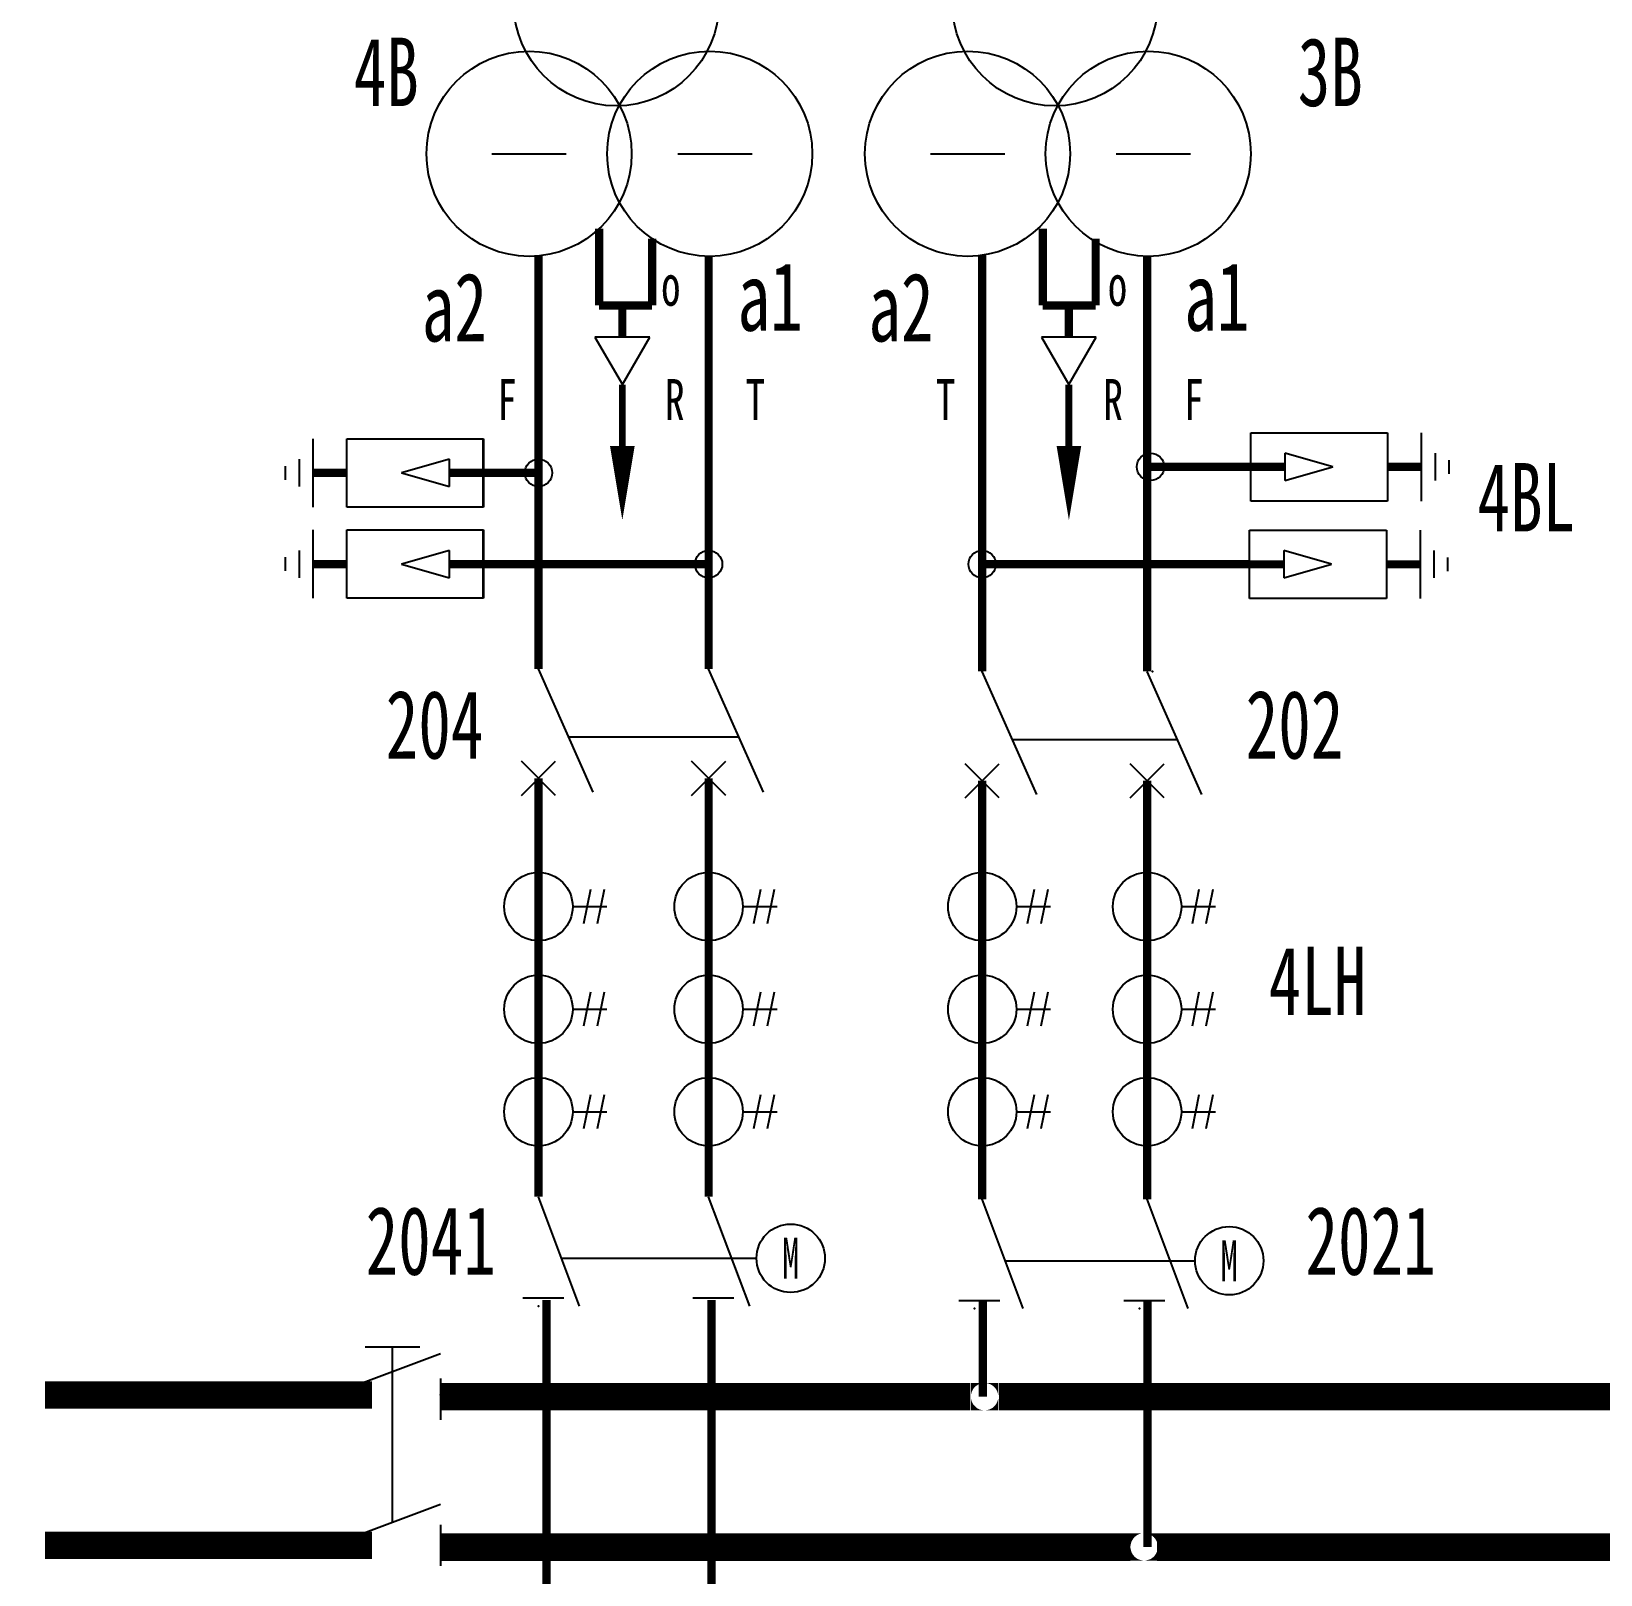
# Model space of a CAD drawing. Header units: millimetres. Extents: x 10667 to 23854, y -3427 to -2899.
# Drawn here: x 15503.7 to 15618.4, y -3154.7 to -3041.9 of the extents above; entities that cross this region are included whole.
import ezdxf
from ezdxf.enums import TextEntityAlignment as Align

# ---------------------------------------------------------------- set-up
doc = ezdxf.new("R2010")
doc.units = ezdxf.units.MM
doc.header["$LTSCALE"] = 10
doc.linetypes.add('DASHED', pattern=[11, 5, 0.5, 5, 0.5])
for name, color, linetype in [('BLOCK', 3, 'Continuous'), ('PLINE', 1, 'Continuous'), ('TEXT', 2, 'Continuous'), ('设    备', 3, 'Continuous'), ('设备编号', 2, 'Continuous'), ('连 接 线', 1, 'Continuous')]:
    doc.layers.add(name, color=color, linetype=linetype)
doc.styles.add('HZ', font='SimSun.ttf', dxfattribs={"width": 0.7})

# ---------------------------------------------------------------- blocks, each defined once
blk = doc.blocks.new('$LH')
at = {"color": 3}
for p, q in [((3.79, 1.25), (3.29, -1.25)), ((4.79, 1.25), (4.29, -1.25)), ((2.5, 0), (5, 0))]:
    blk.add_line(p, q, dxfattribs=at)
blk.add_circle((0, 0), 2.5, dxfattribs=at)
blk = doc.blocks.new('$JT')
at = {"color": 3}
blk.add_lwpolyline([(0, 0, 1.8, 0, 0), (0, 5.41, 0, 0, 0)], format="xyseb", dxfattribs=at)

msp = doc.modelspace()

# ---------------------------------------------------------------- linework, layer by layer
at = {"color": 3}
msp.add_line((15530.12, -3150.9), (15530.12, -3139.9), dxfattribs=at)
for centre in [(15546.49, -3039.85), (15578.55, -3039.85), (15540.1, -3050.85), (15553.31, -3050.85), (15572.16, -3050.85), (15585.37, -3050.85)]:
    msp.add_circle(centre, 7.5, dxfattribs=at)
at = {"layer": 'BLOCK'}
for p, q in [((15544.79, -3097.51), (15540.79, -3088.51)), ((15557.23, -3097.51), (15553.23, -3088.51)), ((15577.23, -3097.69), (15573.23, -3088.69)), ((15589.29, -3097.69), (15585.29, -3088.69)), ((15555.45, -3093.51), (15543.01, -3093.51)), ((15587.51, -3093.69), (15575.45, -3093.69)), ((15542.04, -3097.76), (15539.54, -3095.26)), ((15539.54, -3097.76), (15542.04, -3095.26)), ((15551.98, -3097.76), (15554.48, -3095.26)), ((15554.48, -3097.76), (15551.98, -3095.26)), ((15574.48, -3097.94), (15571.98, -3095.44)), ((15571.98, -3097.94), (15574.48, -3095.44)), ((15584.04, -3097.94), (15586.54, -3095.44)), ((15586.54, -3097.94), (15584.04, -3095.44)), ((15533.62, -3138.59), (15525.62, -3141.59)), ((15533.62, -3140.4), (15533.62, -3143.4)), ((15533.62, -3149.59), (15525.62, -3152.59)), ((15533.62, -3151.09), (15533.62, -3154.09))]:
    msp.add_line(p, q, dxfattribs=at)
for p in [(15540.79, -3088.51), (15553.23, -3088.51), (15573.23, -3088.69), (15585.67, -3088.69), (15533.62, -3141.59)]:
    msp.add_point(p, dxfattribs=at)
at = {"layer": 'PLINE', "const_width": 2}
for points in [[(15504.71, -3141.59), (15528.61, -3141.59)], [(15504.71, -3152.59), (15528.61, -3152.59)]]:
    msp.add_lwpolyline(points, dxfattribs=at)
at = {"layer": 'TEXT', "color": 3}
for p, q in [((15532.12, -3138.09), (15528.12, -3138.09)), ((15530.12, -3139.9), (15530.12, -3138.09))]:
    msp.add_line(p, q, dxfattribs=at)
at = {"layer": '设    备', "color": 3}
for p, q in [((15592.86, -3071.24), (15602.86, -3071.24)), ((15592.86, -3076.24), (15592.86, -3071.24)), ((15602.86, -3071.24), (15602.86, -3076.24)), ((15605.36, -3076.24), (15605.36, -3071.24)), ((15524.28, -3071.68), (15524.28, -3076.68)), ((15526.78, -3071.68), (15536.78, -3071.68)), ((15526.78, -3076.68), (15526.78, -3071.68)), ((15536.72, -3071.68), (15536.72, -3076.68)), ((15536.78, -3071.68), (15536.78, -3076.68)), ((15523.28, -3073.18), (15523.28, -3075.18)), ((15534.28, -3073.18), (15530.78, -3074.18)), ((15534.28, -3075.18), (15534.28, -3073.18)), ((15598.86, -3073.74), (15595.36, -3072.74)), ((15595.36, -3072.74), (15595.36, -3074.74)), ((15606.36, -3074.74), (15606.36, -3072.74)), ((15607.36, -3074.24), (15607.36, -3073.24)), ((15522.28, -3073.68), (15522.28, -3074.68)), ((15530.78, -3074.18), (15534.28, -3075.18)), ((15595.36, -3074.74), (15598.86, -3073.74)), ((15536.78, -3076.68), (15526.78, -3076.68)), ((15602.86, -3076.24), (15592.86, -3076.24)), ((15524.28, -3078.35), (15524.28, -3083.35)), ((15526.78, -3078.35), (15536.78, -3078.35)), ((15526.78, -3083.35), (15526.78, -3078.35)), ((15536.72, -3078.35), (15536.72, -3083.35)), ((15536.78, -3078.35), (15536.78, -3083.35)), ((15592.78, -3078.36), (15602.78, -3078.36)), ((15592.78, -3083.36), (15592.78, -3078.36)), ((15602.78, -3078.36), (15602.78, -3083.36)), ((15605.28, -3083.36), (15605.28, -3078.36)), ((15522.28, -3080.35), (15522.28, -3081.35)), ((15523.28, -3079.85), (15523.28, -3081.85)), ((15534.28, -3079.85), (15530.78, -3080.85)), ((15534.28, -3081.85), (15534.28, -3079.85)), ((15598.78, -3080.86), (15595.28, -3079.86)), ((15595.28, -3079.86), (15595.28, -3081.86)), ((15606.28, -3081.86), (15606.28, -3079.86)), ((15607.28, -3081.36), (15607.28, -3080.36)), ((15530.78, -3080.85), (15534.28, -3081.85)), ((15595.28, -3081.86), (15598.78, -3080.86)), ((15536.78, -3083.35), (15526.78, -3083.35)), ((15602.78, -3083.36), (15592.78, -3083.36)), ((15542.48, -3131.6), (15556.73, -3131.6)), ((15574.92, -3131.78), (15588.79, -3131.78))]:
    msp.add_line(p, q, dxfattribs=at)
at = {"layer": '设    备'}
for p, q in [((15543.79, -3135.1), (15540.79, -3127.1)), ((15556.23, -3135.1), (15553.23, -3127.1)), ((15576.23, -3135.28), (15573.23, -3127.28)), ((15588.29, -3135.28), (15585.29, -3127.28)), ((15542.64, -3134.51), (15539.64, -3134.51)), ((15555.08, -3134.51), (15552.08, -3134.51)), ((15574.52, -3134.7), (15571.52, -3134.7)), ((15586.58, -3134.7), (15583.58, -3134.7))]:
    msp.add_line(p, q, dxfattribs=at)
at = {"layer": '设    备', "color": 3, "const_width": 0.6}
for points in [[(15595.36, -3073.74), (15592.86, -3073.74)], [(15602.86, -3073.74), (15605.36, -3073.74)], [(15526.78, -3074.18), (15524.28, -3074.18)], [(15534.28, -3074.18), (15536.78, -3074.18)], [(15526.78, -3080.85), (15524.28, -3080.85)], [(15534.28, -3080.85), (15536.78, -3080.85)], [(15595.28, -3080.86), (15592.78, -3080.86)], [(15602.78, -3080.86), (15605.28, -3080.86)]]:
    msp.add_lwpolyline(points, dxfattribs=at)
at = {"layer": '设    备'}
for centre in [(15559.23, -3131.6), (15591.29, -3131.78)]:
    msp.add_circle(centre, 2.5, dxfattribs=at)
for p in [(15540.79, -3135.1), (15553.23, -3135.1), (15572.67, -3135.28), (15584.73, -3135.28)]:
    msp.add_point(p, dxfattribs=at)
at = {"layer": '连 接 线', "color": 3}
for p, q in [((15537.38, -3050.85), (15542.82, -3050.85)), ((15550.97, -3050.85), (15556.41, -3050.85)), ((15569.44, -3050.85), (15574.88, -3050.85)), ((15583.03, -3050.85), (15588.47, -3050.85)), ((15544.92, -3064.26), (15546.92, -3067.72)), ((15548.92, -3064.26), (15544.92, -3064.26)), ((15546.92, -3067.72), (15548.92, -3064.26)), ((15577.57, -3064.26), (15579.57, -3067.72)), ((15581.57, -3064.26), (15577.57, -3064.26)), ((15579.57, -3067.72), (15581.57, -3064.26))]:
    msp.add_line(p, q, dxfattribs=at)
at = {"layer": '连 接 线'}
for points, const_width in [([(15545.22, -3056.33), (15545.22, -3061.94)], 0.6), ([(15577.66, -3056.33), (15577.66, -3061.94)], 0.6), ([(15549.1, -3057.05), (15549.1, -3061.94)], 0.6), ([(15581.53, -3057.05), (15581.53, -3061.94)], 0.6), ([(15540.79, -3058.32), (15540.79, -3069.44)], 0.6), ([(15553.23, -3058.35), (15553.23, -3069.44)], 0.6), ([(15573.23, -3058.27), (15573.23, -3069.44)], 0.6), ([(15585.29, -3058.35), (15585.29, -3069.41)], 0.6), ([(15545.22, -3061.94), (15549.1, -3061.94)], 0.6), ([(15546.92, -3061.94), (15546.92, -3064.26)], 0.6), ([(15577.66, -3061.94), (15581.53, -3061.94)], 0.6), ([(15579.57, -3061.94), (15579.57, -3064.26)], 0.6), ([(15540.79, -3069.44), (15540.79, -3088.51)], 0.6), ([(15553.23, -3069.44), (15553.23, -3088.51)], 0.6), ([(15573.23, -3069.44), (15573.23, -3088.69)], 0.6), ([(15585.29, -3069.41), (15585.29, -3088.69)], 0.6), ([(15585.29, -3073.74), (15592.85, -3073.74)], 0.6), ([(15536.79, -3074.18), (15540.79, -3074.18)], 0.6), ([(15536.78, -3080.85), (15553.23, -3080.85)], 0.6), ([(15573.23, -3080.85), (15592.77, -3080.85)], 0.6), ([(15540.79, -3096.51), (15540.79, -3127.1)], 0.6), ([(15553.23, -3096.51), (15553.23, -3127.1)], 0.6), ([(15573.23, -3096.69), (15573.23, -3127.28)], 0.6), ([(15585.29, -3096.69), (15585.29, -3097.07)], 0.6), ([(15585.29, -3097.07), (15585.29, -3127.28)], 0.6), ([(15573.23, -3121.69), (15573.23, -3127.28)], 0.6), ([(15541.38, -3134.66), (15541.38, -3163.37)], 0.6), ([(15553.44, -3134.66), (15553.44, -3174.03)], 0.6), ([(15573.27, -3134.66), (15573.27, -3141.72)], 0.6), ([(15585.32, -3134.66), (15585.32, -3152.72)], 0.6), ([(15504.71, -3141.59), (15528.61, -3141.59)], 2), ([(15533.61, -3141.71), (15562.53, -3141.72)], 2), ([(15561.25, -3141.72), (15572.37, -3141.72)], 2), ([(15574.47, -3141.72), (15612.47, -3141.72)], 2), ([(15504.71, -3152.59), (15528.61, -3152.59)], 2), ([(15533.72, -3152.72), (15577.55, -3152.72)], 2), ([(15576.66, -3152.72), (15584.05, -3152.72)], 2), ([(15586.01, -3152.72), (15614.45, -3152.72)], 2), ([(15610.73, -3152.72), (15651.47, -3152.72)], 2)]:
    msp.add_lwpolyline(points, dxfattribs=dict(at, const_width=const_width))
at = {"layer": '连 接 线', "color": 6, "linetype": 'DASHED', "ltscale": 0.5, "const_width": 0.5}
for points in [[(15546.92, -3067.72), (15546.92, -3072.72)], [(15579.57, -3067.72), (15579.57, -3072.72)]]:
    msp.add_lwpolyline(points, dxfattribs=at)
at = {"layer": '连 接 线', "color": 1, "const_width": 2}
msp.add_lwpolyline([(15603.79, -3141.72), (15629.45, -3141.72)], dxfattribs=at)
at = {"layer": '连 接 线', "color": 3}
for centre in [(15540.79, -3074.18), (15585.53, -3073.74), (15553.23, -3080.85), (15573.23, -3080.85)]:
    msp.add_circle(centre, 1, dxfattribs=at)
at = {"layer": '连 接 线'}
for points in [[(15572.4, -3140.73), (15573.23, -3140.73), (15572.4, -3140.72), (15573.32, -3140.72)], [(15572.4, -3140.72), (15573.32, -3140.72), (15572.4, -3140.72), (15573.4, -3140.72)], [(15572.4, -3140.72), (15573.4, -3140.72), (15572.4, -3140.72), (15573.49, -3140.72)], [(15572.4, -3140.72), (15573.49, -3140.72), (15572.4, -3140.73), (15573.58, -3140.73)], [(15572.4, -3140.75), (15573.14, -3140.75), (15572.4, -3140.73), (15573.23, -3140.73)], [(15572.4, -3140.78), (15573.06, -3140.78), (15572.4, -3140.75), (15573.14, -3140.75)], [(15572.4, -3140.81), (15572.98, -3140.81), (15572.4, -3140.78), (15573.06, -3140.78)], [(15572.4, -3140.85), (15572.9, -3140.85), (15572.4, -3140.81), (15572.98, -3140.81)], [(15572.4, -3140.9), (15572.83, -3140.9), (15572.4, -3140.85), (15572.9, -3140.85)], [(15572.4, -3140.95), (15572.76, -3140.95), (15572.4, -3140.9), (15572.83, -3140.9)], [(15572.4, -3141.01), (15572.7, -3141.01), (15572.4, -3140.95), (15572.76, -3140.95)], [(15572.4, -3141.07), (15572.64, -3141.07), (15572.4, -3141.01), (15572.7, -3141.01)], [(15572.4, -3141.14), (15572.58, -3141.14), (15572.4, -3141.07), (15572.64, -3141.07)], [(15572.4, -3141.22), (15572.54, -3141.22), (15572.4, -3141.14), (15572.58, -3141.14)], [(15572.4, -3141.29), (15572.5, -3141.29), (15572.4, -3141.22), (15572.54, -3141.22)], [(15572.4, -3141.38), (15572.46, -3141.38), (15572.4, -3141.29), (15572.5, -3141.29)], [(15573.49, -3140.72), (15574.4, -3140.72), (15573.4, -3140.72), (15574.4, -3140.72)], [(15573.58, -3140.73), (15574.4, -3140.73), (15573.49, -3140.72), (15574.4, -3140.72)], [(15573.66, -3140.75), (15574.4, -3140.75), (15573.58, -3140.73), (15574.4, -3140.73)], [(15573.74, -3140.78), (15574.4, -3140.78), (15573.66, -3140.75), (15574.4, -3140.75)], [(15573.83, -3140.81), (15574.4, -3140.81), (15573.74, -3140.78), (15574.4, -3140.78)], [(15573.9, -3140.85), (15574.4, -3140.85), (15573.83, -3140.81), (15574.4, -3140.81)], [(15573.98, -3140.9), (15574.4, -3140.9), (15573.9, -3140.85), (15574.4, -3140.85)], [(15574.05, -3140.95), (15574.4, -3140.95), (15573.98, -3140.9), (15574.4, -3140.9)], [(15574.11, -3141.01), (15574.4, -3141.01), (15574.05, -3140.95), (15574.4, -3140.95)], [(15574.17, -3141.07), (15574.4, -3141.07), (15574.11, -3141.01), (15574.4, -3141.01)], [(15574.22, -3141.14), (15574.4, -3141.14), (15574.17, -3141.07), (15574.4, -3141.07)], [(15574.27, -3141.22), (15574.4, -3141.22), (15574.22, -3141.14), (15574.4, -3141.14)], [(15574.31, -3141.29), (15574.4, -3141.29), (15574.27, -3141.22), (15574.4, -3141.22)], [(15574.34, -3141.38), (15574.4, -3141.38), (15574.31, -3141.29), (15574.4, -3141.29)], [(15535.12, -3141.53), (15535.22, -3141.53), (15535.12, -3141.46), (15535.26, -3141.46)], [(15535.12, -3141.61), (15535.18, -3141.61), (15535.12, -3141.53), (15535.22, -3141.53)], [(15535.12, -3141.7), (15535.16, -3141.7), (15535.12, -3141.61), (15535.18, -3141.61)], [(15535.12, -3141.78), (15535.14, -3141.78), (15535.12, -3141.7), (15535.16, -3141.7)], [(15535.12, -3141.87), (15535.13, -3141.87), (15535.12, -3141.78), (15535.14, -3141.78)], [(15535.12, -3141.96), (15535.12, -3141.96), (15535.12, -3141.87), (15535.13, -3141.87)], [(15535.12, -3141.96), (15535.12, -3141.96), (15535.12, -3142.04), (15535.13, -3142.04)], [(15535.12, -3142.04), (15535.13, -3142.04), (15535.12, -3142.13), (15535.14, -3142.13)], [(15535.12, -3142.13), (15535.14, -3142.13), (15535.12, -3142.21), (15535.16, -3142.21)], [(15535.12, -3142.21), (15535.16, -3142.21), (15535.12, -3142.3), (15535.18, -3142.3)], [(15535.12, -3142.3), (15535.18, -3142.3), (15535.12, -3142.38), (15535.22, -3142.38)], [(15535.12, -3142.38), (15535.22, -3142.38), (15535.12, -3142.46), (15535.26, -3142.46)], [(15572.4, -3141.46), (15572.44, -3141.46), (15572.4, -3141.38), (15572.46, -3141.38)], [(15572.4, -3141.54), (15572.42, -3141.54), (15572.4, -3141.46), (15572.44, -3141.46)], [(15572.4, -3141.63), (15572.41, -3141.63), (15572.4, -3141.54), (15572.42, -3141.54)], [(15572.4, -3141.72), (15572.4, -3141.72), (15572.4, -3141.63), (15572.41, -3141.63)], [(15572.4, -3141.72), (15572.4, -3141.72), (15572.4, -3141.8), (15572.41, -3141.8)], [(15572.4, -3141.8), (15572.41, -3141.8), (15572.4, -3141.89), (15572.42, -3141.89)], [(15572.4, -3141.89), (15572.42, -3141.89), (15572.4, -3141.98), (15572.44, -3141.98)], [(15572.4, -3141.98), (15572.44, -3141.98), (15572.4, -3142.06), (15572.46, -3142.06)], [(15572.4, -3142.06), (15572.46, -3142.06), (15572.4, -3142.14), (15572.5, -3142.14)], [(15572.4, -3142.14), (15572.5, -3142.14), (15572.4, -3142.22), (15572.54, -3142.22)], [(15572.4, -3142.22), (15572.54, -3142.22), (15572.4, -3142.29), (15572.58, -3142.29)], [(15572.4, -3142.29), (15572.58, -3142.29), (15572.4, -3142.36), (15572.64, -3142.36)], [(15572.4, -3142.36), (15572.64, -3142.36), (15572.4, -3142.42), (15572.7, -3142.42)], [(15572.4, -3142.42), (15572.7, -3142.42), (15572.4, -3142.48), (15572.76, -3142.48)], [(15574.05, -3142.48), (15574.4, -3142.48), (15574.11, -3142.42), (15574.4, -3142.42)], [(15574.11, -3142.42), (15574.4, -3142.42), (15574.17, -3142.36), (15574.4, -3142.36)], [(15574.17, -3142.36), (15574.4, -3142.36), (15574.22, -3142.29), (15574.4, -3142.29)], [(15574.22, -3142.29), (15574.4, -3142.29), (15574.27, -3142.22), (15574.4, -3142.22)], [(15574.27, -3142.22), (15574.4, -3142.22), (15574.31, -3142.14), (15574.4, -3142.14)], [(15574.31, -3142.14), (15574.4, -3142.14), (15574.34, -3142.06), (15574.4, -3142.06)], [(15574.37, -3141.46), (15574.4, -3141.46), (15574.34, -3141.38), (15574.4, -3141.38)], [(15574.34, -3142.06), (15574.4, -3142.06), (15574.37, -3141.98), (15574.4, -3141.98)], [(15574.39, -3141.54), (15574.4, -3141.54), (15574.37, -3141.46), (15574.4, -3141.46)], [(15574.37, -3141.98), (15574.4, -3141.98), (15574.39, -3141.89), (15574.4, -3141.89)], [(15574.4, -3141.63), (15574.4, -3141.63), (15574.39, -3141.54), (15574.4, -3141.54)], [(15574.4, -3141.8), (15574.4, -3141.8), (15574.4, -3141.72)], [(15572.4, -3142.48), (15572.76, -3142.48), (15572.4, -3142.54), (15572.83, -3142.54)], [(15572.4, -3142.54), (15572.83, -3142.54), (15572.4, -3142.58), (15572.9, -3142.58)], [(15572.4, -3142.58), (15572.9, -3142.58), (15572.4, -3142.62), (15572.98, -3142.62)], [(15572.4, -3142.62), (15572.98, -3142.62), (15572.4, -3142.66), (15573.06, -3142.66)], [(15572.4, -3142.66), (15573.06, -3142.66), (15572.4, -3142.68), (15573.14, -3142.68)], [(15572.4, -3142.68), (15573.14, -3142.68), (15572.4, -3142.7), (15573.23, -3142.7)], [(15572.4, -3142.7), (15573.23, -3142.7), (15572.4, -3142.71), (15573.32, -3142.71)], [(15572.4, -3142.71), (15573.32, -3142.71), (15572.4, -3142.72), (15573.4, -3142.72)], [(15573.4, -3142.72), (15574.4, -3142.72), (15573.49, -3142.71), (15574.4, -3142.71)], [(15573.49, -3142.71), (15574.4, -3142.71), (15573.58, -3142.7), (15574.4, -3142.7)], [(15573.58, -3142.7), (15574.4, -3142.7), (15573.66, -3142.68), (15574.4, -3142.68)], [(15573.66, -3142.68), (15574.4, -3142.68), (15573.74, -3142.66), (15574.4, -3142.66)], [(15573.74, -3142.66), (15574.4, -3142.66), (15573.83, -3142.62), (15574.4, -3142.62)], [(15573.83, -3142.62), (15574.4, -3142.62), (15573.9, -3142.58), (15574.4, -3142.58)], [(15573.9, -3142.58), (15574.4, -3142.58), (15573.98, -3142.54), (15574.4, -3142.54)], [(15573.98, -3142.54), (15574.4, -3142.54), (15574.05, -3142.48), (15574.4, -3142.48)], [(15584.07, -3151.71), (15584.9, -3151.71), (15584.07, -3151.7), (15584.98, -3151.7)], [(15584.07, -3151.7), (15584.98, -3151.7), (15584.07, -3151.7), (15585.07, -3151.7)], [(15584.07, -3151.7), (15585.07, -3151.7), (15584.07, -3151.7), (15585.16, -3151.7)], [(15584.07, -3151.7), (15585.16, -3151.7), (15584.07, -3151.71), (15585.24, -3151.71)], [(15584.07, -3151.73), (15584.81, -3151.73), (15584.07, -3151.71), (15584.9, -3151.71)], [(15584.07, -3151.76), (15584.73, -3151.76), (15584.07, -3151.73), (15584.81, -3151.73)], [(15584.07, -3151.79), (15584.65, -3151.79), (15584.07, -3151.76), (15584.73, -3151.76)], [(15584.07, -3151.83), (15584.57, -3151.83), (15584.07, -3151.79), (15584.65, -3151.79)], [(15584.07, -3151.88), (15584.5, -3151.88), (15584.07, -3151.83), (15584.57, -3151.83)], [(15584.07, -3151.93), (15584.43, -3151.93), (15584.07, -3151.88), (15584.5, -3151.88)], [(15584.07, -3151.99), (15584.36, -3151.99), (15584.07, -3151.93), (15584.43, -3151.93)], [(15584.07, -3152.06), (15584.31, -3152.06), (15584.07, -3151.99), (15584.36, -3151.99)], [(15584.07, -3152.13), (15584.25, -3152.13), (15584.07, -3152.06), (15584.31, -3152.06)], [(15584.07, -3152.2), (15584.21, -3152.2), (15584.07, -3152.13), (15584.25, -3152.13)], [(15584.07, -3152.28), (15584.16, -3152.28), (15584.07, -3152.2), (15584.21, -3152.2)], [(15584.07, -3152.36), (15584.13, -3152.36), (15584.07, -3152.28), (15584.16, -3152.28)], [(15584.07, -3152.44), (15584.11, -3152.44), (15584.07, -3152.36), (15584.13, -3152.36)], [(15584.07, -3152.53), (15584.09, -3152.53), (15584.07, -3152.44), (15584.11, -3152.44)], [(15584.07, -3152.61), (15584.07, -3152.61), (15584.07, -3152.53), (15584.09, -3152.53)], [(15585.16, -3151.7), (15586.07, -3151.7), (15585.07, -3151.7), (15586.07, -3151.7)], [(15585.24, -3151.71), (15586.07, -3151.71), (15585.16, -3151.7), (15586.07, -3151.7)], [(15585.33, -3151.73), (15586.07, -3151.73), (15585.24, -3151.71), (15586.07, -3151.71)], [(15585.41, -3151.76), (15586.07, -3151.76), (15585.33, -3151.73), (15586.07, -3151.73)], [(15585.49, -3151.79), (15586.07, -3151.79), (15585.41, -3151.76), (15586.07, -3151.76)], [(15585.57, -3151.83), (15586.07, -3151.83), (15585.49, -3151.79), (15586.07, -3151.79)], [(15585.64, -3151.88), (15586.07, -3151.88), (15585.57, -3151.83), (15586.07, -3151.83)], [(15585.71, -3151.93), (15586.07, -3151.93), (15585.64, -3151.88), (15586.07, -3151.88)], [(15585.78, -3151.99), (15586.07, -3151.99), (15585.71, -3151.93), (15586.07, -3151.93)], [(15585.84, -3152.06), (15586.07, -3152.06), (15585.78, -3151.99), (15586.07, -3151.99)], [(15585.89, -3152.13), (15586.07, -3152.13), (15585.84, -3152.06), (15586.07, -3152.06)], [(15585.94, -3152.2), (15586.07, -3152.2), (15585.89, -3152.13), (15586.07, -3152.13)], [(15585.98, -3152.28), (15586.07, -3152.28), (15585.94, -3152.2), (15586.07, -3152.2)], [(15586.01, -3152.36), (15586.07, -3152.36), (15585.98, -3152.28), (15586.07, -3152.28)], [(15586.04, -3152.44), (15586.07, -3152.44), (15586.01, -3152.36), (15586.07, -3152.36)], [(15586.06, -3152.53), (15586.07, -3152.53), (15586.04, -3152.44), (15586.07, -3152.44)], [(15586.07, -3152.61), (15586.07, -3152.61), (15586.06, -3152.53), (15586.07, -3152.53)], [(15586.07, -3152.79), (15586.07, -3152.79), (15586.07, -3152.7)], [(15614.45, -3151.72), (15615.54, -3151.72), (15614.45, -3151.73), (15615.63, -3151.73)], [(15614.45, -3151.72), (15615.45, -3151.72), (15614.45, -3151.72), (15615.54, -3151.72)], [(15614.45, -3151.72), (15615.36, -3151.72), (15614.45, -3151.72), (15615.45, -3151.72)], [(15614.45, -3151.73), (15615.28, -3151.73), (15614.45, -3151.72), (15615.36, -3151.72)], [(15614.45, -3151.75), (15615.19, -3151.75), (15614.45, -3151.73), (15615.28, -3151.73)], [(15614.45, -3151.78), (15615.11, -3151.78), (15614.45, -3151.75), (15615.19, -3151.75)], [(15614.45, -3151.81), (15615.03, -3151.81), (15614.45, -3151.78), (15615.11, -3151.78)], [(15614.45, -3151.85), (15614.95, -3151.85), (15614.45, -3151.81), (15615.03, -3151.81)], [(15614.45, -3151.9), (15614.88, -3151.9), (15614.45, -3151.85), (15614.95, -3151.85)], [(15614.45, -3151.95), (15614.81, -3151.95), (15614.45, -3151.9), (15614.88, -3151.9)], [(15614.45, -3152.01), (15614.74, -3152.01), (15614.45, -3151.95), (15614.81, -3151.95)], [(15614.45, -3152.07), (15614.69, -3152.07), (15614.45, -3152.01), (15614.74, -3152.01)], [(15614.45, -3152.14), (15614.63, -3152.14), (15614.45, -3152.07), (15614.69, -3152.07)], [(15614.45, -3152.22), (15614.59, -3152.22), (15614.45, -3152.14), (15614.63, -3152.14)], [(15614.45, -3152.29), (15614.55, -3152.29), (15614.45, -3152.22), (15614.59, -3152.22)], [(15614.45, -3152.38), (15614.51, -3152.38), (15614.45, -3152.29), (15614.55, -3152.29)], [(15614.45, -3152.46), (15614.49, -3152.46), (15614.45, -3152.38), (15614.51, -3152.38)], [(15614.45, -3152.54), (15614.47, -3152.54), (15614.45, -3152.46), (15614.49, -3152.46)], [(15614.45, -3152.63), (15614.46, -3152.63), (15614.45, -3152.54), (15614.47, -3152.54)], [(15614.45, -3152.72), (15614.45, -3152.72), (15614.45, -3152.63), (15614.46, -3152.63)], [(15614.45, -3152.72), (15614.45, -3152.72), (15614.45, -3152.8), (15614.46, -3152.8)], [(15615.54, -3151.72), (15616.45, -3151.72), (15615.45, -3151.72), (15616.45, -3151.72)], [(15615.63, -3151.73), (15616.45, -3151.73), (15615.54, -3151.72), (15616.45, -3151.72)], [(15615.71, -3151.75), (15616.45, -3151.75), (15615.63, -3151.73), (15616.45, -3151.73)], [(15615.79, -3151.78), (15616.45, -3151.78), (15615.71, -3151.75), (15616.45, -3151.75)], [(15615.87, -3151.81), (15616.45, -3151.81), (15615.79, -3151.78), (15616.45, -3151.78)], [(15615.95, -3151.85), (15616.45, -3151.85), (15615.87, -3151.81), (15616.45, -3151.81)], [(15616.03, -3151.9), (15616.45, -3151.9), (15615.95, -3151.85), (15616.45, -3151.85)], [(15616.09, -3151.95), (15616.45, -3151.95), (15616.03, -3151.9), (15616.45, -3151.9)], [(15616.16, -3152.01), (15616.45, -3152.01), (15616.09, -3151.95), (15616.45, -3151.95)], [(15616.22, -3152.07), (15616.45, -3152.07), (15616.16, -3152.01), (15616.45, -3152.01)], [(15616.27, -3152.14), (15616.45, -3152.14), (15616.22, -3152.07), (15616.45, -3152.07)], [(15616.32, -3152.22), (15616.45, -3152.22), (15616.27, -3152.14), (15616.45, -3152.14)], [(15616.36, -3152.29), (15616.45, -3152.29), (15616.32, -3152.22), (15616.45, -3152.22)], [(15616.39, -3152.38), (15616.45, -3152.38), (15616.36, -3152.29), (15616.45, -3152.29)], [(15616.42, -3152.46), (15616.45, -3152.46), (15616.39, -3152.38), (15616.45, -3152.38)], [(15616.44, -3152.54), (15616.45, -3152.54), (15616.42, -3152.46), (15616.45, -3152.46)], [(15616.45, -3152.63), (15616.45, -3152.63), (15616.44, -3152.54), (15616.45, -3152.54)], [(15616.45, -3152.8), (15616.45, -3152.8), (15616.45, -3152.72)], [(15584.07, -3152.79), (15584.07, -3152.79), (15584.07, -3152.87), (15584.09, -3152.87)], [(15584.07, -3152.87), (15584.09, -3152.87), (15584.07, -3152.96), (15584.11, -3152.96)], [(15584.07, -3152.96), (15584.11, -3152.96), (15584.07, -3153.04), (15584.13, -3153.04)], [(15584.07, -3153.04), (15584.13, -3153.04), (15584.07, -3153.12), (15584.16, -3153.12)], [(15584.07, -3153.12), (15584.16, -3153.12), (15584.07, -3153.2), (15584.21, -3153.2)], [(15584.07, -3153.2), (15584.21, -3153.2), (15584.07, -3153.27), (15584.25, -3153.27)], [(15584.07, -3153.27), (15584.25, -3153.27), (15584.07, -3153.34), (15584.31, -3153.34)], [(15584.07, -3153.34), (15584.31, -3153.34), (15584.07, -3153.41), (15584.36, -3153.41)], [(15584.07, -3153.41), (15584.36, -3153.41), (15584.07, -3153.47), (15584.43, -3153.47)], [(15584.07, -3153.47), (15584.43, -3153.47), (15584.07, -3153.52), (15584.5, -3153.52)], [(15584.07, -3153.52), (15584.5, -3153.52), (15584.07, -3153.57), (15584.57, -3153.57)], [(15584.07, -3153.57), (15584.57, -3153.57), (15584.07, -3153.61), (15584.65, -3153.61)], [(15584.07, -3153.61), (15584.65, -3153.61), (15584.07, -3153.64), (15584.73, -3153.64)], [(15584.07, -3153.64), (15584.73, -3153.64), (15584.07, -3153.66), (15584.81, -3153.66)], [(15584.07, -3153.66), (15584.81, -3153.66), (15584.07, -3153.68), (15584.9, -3153.68)], [(15584.07, -3153.68), (15584.9, -3153.68), (15584.07, -3153.7), (15584.98, -3153.7)], [(15584.07, -3153.7), (15584.98, -3153.7), (15584.07, -3153.7), (15585.07, -3153.7)], [(15585.07, -3153.7), (15586.07, -3153.7), (15585.16, -3153.7), (15586.07, -3153.7)], [(15585.16, -3153.7), (15586.07, -3153.7), (15585.24, -3153.68), (15586.07, -3153.68)], [(15585.24, -3153.68), (15586.07, -3153.68), (15585.33, -3153.66), (15586.07, -3153.66)], [(15585.33, -3153.66), (15586.07, -3153.66), (15585.41, -3153.64), (15586.07, -3153.64)], [(15585.41, -3153.64), (15586.07, -3153.64), (15585.49, -3153.61), (15586.07, -3153.61)], [(15585.49, -3153.61), (15586.07, -3153.61), (15585.57, -3153.57), (15586.07, -3153.57)], [(15585.57, -3153.57), (15586.07, -3153.57), (15585.64, -3153.52), (15586.07, -3153.52)], [(15585.64, -3153.52), (15586.07, -3153.52), (15585.71, -3153.47), (15586.07, -3153.47)], [(15585.71, -3153.47), (15586.07, -3153.47), (15585.78, -3153.41), (15586.07, -3153.41)], [(15585.78, -3153.41), (15586.07, -3153.41), (15585.84, -3153.34), (15586.07, -3153.34)], [(15585.84, -3153.34), (15586.07, -3153.34), (15585.89, -3153.27), (15586.07, -3153.27)], [(15585.89, -3153.27), (15586.07, -3153.27), (15585.94, -3153.2), (15586.07, -3153.2)], [(15585.94, -3153.2), (15586.07, -3153.2), (15585.98, -3153.12), (15586.07, -3153.12)], [(15585.98, -3153.12), (15586.07, -3153.12), (15586.01, -3153.04), (15586.07, -3153.04)], [(15586.01, -3153.04), (15586.07, -3153.04), (15586.04, -3152.96), (15586.07, -3152.96)], [(15586.04, -3152.96), (15586.07, -3152.96), (15586.06, -3152.87), (15586.07, -3152.87)], [(15614.45, -3152.8), (15614.46, -3152.8), (15614.45, -3152.89), (15614.47, -3152.89)], [(15614.45, -3152.89), (15614.47, -3152.89), (15614.45, -3152.98), (15614.49, -3152.98)], [(15614.45, -3152.98), (15614.49, -3152.98), (15614.45, -3153.06), (15614.51, -3153.06)], [(15614.45, -3153.06), (15614.51, -3153.06), (15614.45, -3153.14), (15614.55, -3153.14)], [(15614.45, -3153.14), (15614.55, -3153.14), (15614.45, -3153.22), (15614.59, -3153.22)], [(15614.45, -3153.22), (15614.59, -3153.22), (15614.45, -3153.29), (15614.63, -3153.29)], [(15614.45, -3153.29), (15614.63, -3153.29), (15614.45, -3153.36), (15614.69, -3153.36)], [(15614.45, -3153.36), (15614.69, -3153.36), (15614.45, -3153.42), (15614.74, -3153.42)], [(15614.45, -3153.42), (15614.74, -3153.42), (15614.45, -3153.48), (15614.81, -3153.48)], [(15614.45, -3153.48), (15614.81, -3153.48), (15614.45, -3153.54), (15614.88, -3153.54)], [(15614.45, -3153.54), (15614.88, -3153.54), (15614.45, -3153.58), (15614.95, -3153.58)], [(15614.45, -3153.58), (15614.95, -3153.58), (15614.45, -3153.62), (15615.03, -3153.62)], [(15614.45, -3153.62), (15615.03, -3153.62), (15614.45, -3153.66), (15615.11, -3153.66)], [(15614.45, -3153.66), (15615.11, -3153.66), (15614.45, -3153.68), (15615.19, -3153.68)], [(15614.45, -3153.68), (15615.19, -3153.68), (15614.45, -3153.7), (15615.28, -3153.7)], [(15614.45, -3153.7), (15615.28, -3153.7), (15614.45, -3153.71), (15615.36, -3153.71)], [(15614.45, -3153.71), (15615.36, -3153.71), (15614.45, -3153.72), (15615.45, -3153.72)], [(15615.45, -3153.72), (15616.45, -3153.72), (15615.54, -3153.71), (15616.45, -3153.71)], [(15615.54, -3153.71), (15616.45, -3153.71), (15615.63, -3153.7), (15616.45, -3153.7)], [(15615.63, -3153.7), (15616.45, -3153.7), (15615.71, -3153.68), (15616.45, -3153.68)], [(15615.71, -3153.68), (15616.45, -3153.68), (15615.79, -3153.66), (15616.45, -3153.66)], [(15615.79, -3153.66), (15616.45, -3153.66), (15615.87, -3153.62), (15616.45, -3153.62)], [(15615.87, -3153.62), (15616.45, -3153.62), (15615.95, -3153.58), (15616.45, -3153.58)], [(15615.95, -3153.58), (15616.45, -3153.58), (15616.03, -3153.54), (15616.45, -3153.54)], [(15616.03, -3153.54), (15616.45, -3153.54), (15616.09, -3153.48), (15616.45, -3153.48)], [(15616.09, -3153.48), (15616.45, -3153.48), (15616.16, -3153.42), (15616.45, -3153.42)], [(15616.16, -3153.42), (15616.45, -3153.42), (15616.22, -3153.36), (15616.45, -3153.36)], [(15616.22, -3153.36), (15616.45, -3153.36), (15616.27, -3153.29), (15616.45, -3153.29)], [(15616.27, -3153.29), (15616.45, -3153.29), (15616.32, -3153.22), (15616.45, -3153.22)], [(15616.32, -3153.22), (15616.45, -3153.22), (15616.36, -3153.14), (15616.45, -3153.14)], [(15616.36, -3153.14), (15616.45, -3153.14), (15616.39, -3153.06), (15616.45, -3153.06)], [(15616.39, -3153.06), (15616.45, -3153.06), (15616.42, -3152.98), (15616.45, -3152.98)], [(15616.42, -3152.98), (15616.45, -3152.98), (15616.44, -3152.89), (15616.45, -3152.89)]]:
    msp.add_solid(points, dxfattribs=at)

# ---------------------------------------------------------------- block references
at = {"layer": '设    备'}
for p in [(15540.79, -3105.89), (15553.23, -3105.89), (15573.23, -3105.89), (15585.29, -3105.89), (15540.79, -3113.39), (15553.23, -3113.39), (15573.23, -3113.39), (15585.29, -3113.39), (15540.79, -3120.89), (15553.23, -3120.89), (15573.23, -3120.89), (15585.29, -3120.89)]:
    msp.add_blockref('$LH', p, dxfattribs=at)
at = {"layer": '连 接 线', "color": 3, "rotation": 180}
for p in [(15546.92, -3072.22), (15579.57, -3072.22)]:
    msp.add_blockref('$JT', p, dxfattribs=at)

# ---------------------------------------------------------------- texts
at = {"layer": '设    备', "style": 'HZ', "width": 0.62}
for p in [(15559.23, -3131.6), (15591.29, -3131.78)]:
    msp.add_text('M', height=3, dxfattribs=at).set_placement(p, align=Align.MIDDLE)
at = {"layer": '设备编号', "color": 6, "style": 'HZ', "width": 0.7}
for s, height, p in [('4B', 5, (15527.28, -3047.36)), ('3B', 5, (15596.3, -3047.36)), ('a2', 5, (15532.26, -3064.56)), ('o', 3, (15549.75, -3061.96)), ('a1', 5, (15555.34, -3063.78)), ('a2', 5, (15564.91, -3064.56)), ('o', 3, (15582.41, -3061.96)), ('a1', 5, (15588, -3063.78)), ('F', 3, (15537.78, -3070.32)), ('R', 3, (15550.04, -3070.32)), ('T', 3, (15555.94, -3070.32)), ('T', 3, (15569.84, -3070.32)), ('R', 3, (15582.09, -3070.32)), ('F', 3, (15588, -3070.32)), ('4BL', 5, (15609.44, -3078.46)), ('204', 5, (15529.62, -3095.07)), ('202', 5, (15592.49, -3095.07)), ('4LH', 5, (15594.17, -3113.82)), ('2041', 5, (15528.15, -3132.81)), ('2021', 5, (15596.86, -3132.81))]:
    msp.add_text(s, height=height, dxfattribs=at).set_placement(p)

doc.saveas('drawing.dxf')
